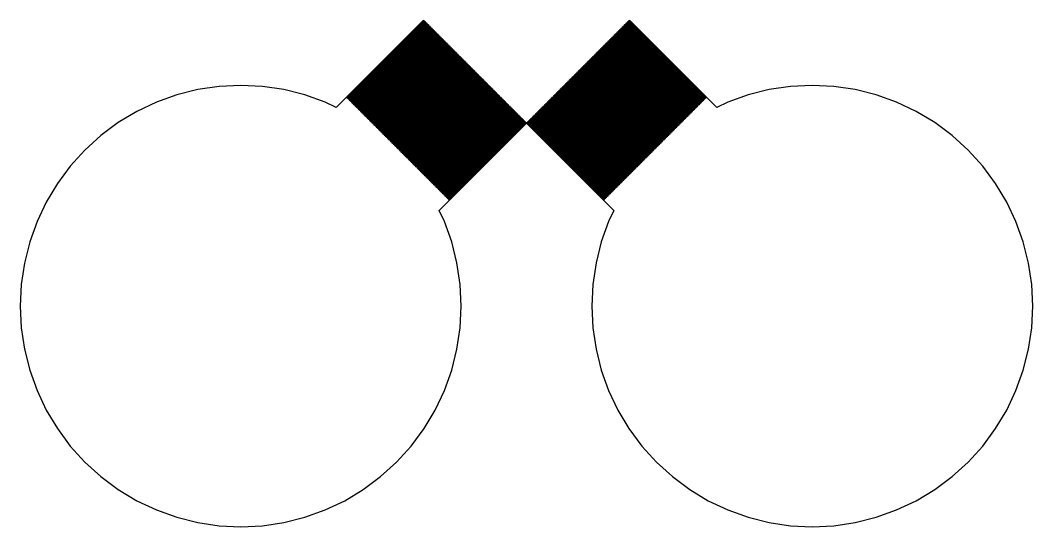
# Model space of a CAD drawing. Extents: x 1 to 107, y 1 to 71.
# Drawn here: x 1.03 to 16.97, y 37.03 to 45 of the extents above; entities that cross this region are included whole.
import ezdxf

# ---------------------------------------------------------------- set-up
doc = ezdxf.new("R2010")
doc.units = 0

msp = doc.modelspace()

# ---------------------------------------------------------------- linework, layer by layer
for p, q in [((7.38075, 45), (6.00635, 43.6256)), ((6.17371, 43.7788), (7.38782, 44.9929)), ((7.39488, 44.9859), (6.18077, 43.7717)), ((6.18785, 43.7647), (7.40196, 44.9788)), ((7.40903, 44.9717), (6.19492, 43.7576)), ((6.202, 43.7505), (7.41611, 44.9646)), ((7.42317, 44.9576), (6.20906, 43.7435)), ((6.21613, 43.7364), (7.43024, 44.9505)), ((7.43732, 44.9434), (6.22321, 43.7293)), ((6.23027, 43.7222), (7.44438, 44.9364)), ((7.38782, 44.9929), (7.39488, 44.9859)), ((7.40196, 44.9788), (7.40903, 44.9717)), ((7.41611, 44.9646), (7.42317, 44.9576)), ((7.43024, 44.9505), (7.43732, 44.9434)), ((7.44438, 44.9364), (7.45145, 44.9293)), ((10.5486, 44.9293), (10.5556, 44.9364)), ((10.5556, 44.9364), (11.7697, 43.7222)), ((10.5627, 44.9434), (10.5698, 44.9505)), ((11.7768, 43.7293), (10.5627, 44.9434)), ((10.5698, 44.9505), (11.7839, 43.7364)), ((10.5768, 44.9576), (10.5839, 44.9646)), ((11.7909, 43.7435), (10.5768, 44.9576)), ((10.5839, 44.9646), (11.798, 43.7505)), ((10.591, 44.9717), (10.598, 44.9788)), ((11.8051, 43.7576), (10.591, 44.9717)), ((10.598, 44.9788), (11.8121, 43.7647)), ((10.6051, 44.9859), (10.6122, 44.9929)), ((11.8192, 43.7717), (10.6051, 44.9859)), ((10.6122, 44.9929), (11.8263, 43.7788)), ((11.9937, 43.6256), (10.6192, 45)), ((7.45145, 44.9293), (6.23735, 43.7152)), ((6.24442, 43.7081), (7.45853, 44.9222)), ((7.46559, 44.9151), (6.2515, 43.701)), ((6.25856, 43.694), (7.47267, 44.9081)), ((7.47974, 44.901), (6.26564, 43.6869)), ((6.27271, 43.6798), (7.48682, 44.8939)), ((7.49388, 44.8869), (6.27979, 43.6727)), ((6.28685, 43.6657), (7.50096, 44.8798)), ((7.50803, 44.8727), (6.29391, 43.6586)), ((6.30099, 43.6515), (7.51511, 44.8656)), ((7.52217, 44.8586), (6.30806, 43.6445)), ((6.31512, 43.6374), (7.52924, 44.8515)), ((7.53632, 44.8444), (6.3222, 43.6303)), ((6.32927, 43.6232), (7.54338, 44.8374)), ((7.55045, 44.8303), (6.33633, 43.6162)), ((6.34341, 43.6091), (7.55753, 44.8232)), ((7.56459, 44.8161), (6.35048, 43.602)), ((6.35754, 43.595), (7.57166, 44.8091)), ((7.57874, 44.802), (6.36462, 43.5879)), ((6.37169, 43.5808), (7.5858, 44.7949)), ((7.59288, 44.7879), (6.37877, 43.5737)), ((6.38583, 43.5667), (7.59995, 44.7808)), ((7.45853, 44.9222), (7.46559, 44.9151)), ((7.47267, 44.9081), (7.47974, 44.901)), ((7.48682, 44.8939), (7.49388, 44.8869)), ((7.50096, 44.8798), (7.50803, 44.8727)), ((7.51511, 44.8656), (7.52217, 44.8586)), ((7.52924, 44.8515), (7.53632, 44.8444)), ((7.54338, 44.8374), (7.55045, 44.8303)), ((7.55753, 44.8232), (7.56459, 44.8161)), ((7.57166, 44.8091), (7.57874, 44.802)), ((7.5858, 44.7949), (7.59288, 44.7879)), ((7.59995, 44.7808), (7.60701, 44.7737)), ((10.393, 44.7737), (10.4001, 44.7808)), ((10.4001, 44.7808), (11.6142, 43.5667)), ((10.4071, 44.7879), (10.4142, 44.7949)), ((11.6212, 43.5737), (10.4071, 44.7879)), ((10.4142, 44.7949), (11.6283, 43.5808)), ((10.4213, 44.802), (10.4283, 44.8091)), ((11.6354, 43.5879), (10.4213, 44.802)), ((10.4283, 44.8091), (11.6425, 43.595)), ((10.4354, 44.8161), (10.4425, 44.8232)), ((11.6495, 43.602), (10.4354, 44.8161)), ((10.4425, 44.8232), (11.6566, 43.6091)), ((10.4496, 44.8303), (10.4566, 44.8374)), ((11.6637, 43.6162), (10.4496, 44.8303)), ((10.4566, 44.8374), (11.6707, 43.6232)), ((10.4637, 44.8444), (10.4708, 44.8515)), ((11.6778, 43.6303), (10.4637, 44.8444)), ((10.4708, 44.8515), (11.6849, 43.6374)), ((10.4778, 44.8586), (10.4849, 44.8656)), ((11.6919, 43.6445), (10.4778, 44.8586)), ((10.4849, 44.8656), (11.699, 43.6515)), ((10.492, 44.8727), (10.499, 44.8798)), ((11.7061, 43.6586), (10.492, 44.8727)), ((10.499, 44.8798), (11.7132, 43.6657)), ((10.5061, 44.8869), (10.5132, 44.8939)), ((11.7202, 43.6727), (10.5061, 44.8869)), ((10.5132, 44.8939), (11.7273, 43.6798)), ((10.5203, 44.901), (10.5273, 44.9081)), ((11.7344, 43.6869), (10.5203, 44.901)), ((10.5273, 44.9081), (11.7414, 43.694)), ((10.5344, 44.9151), (10.5415, 44.9222)), ((11.7485, 43.701), (10.5344, 44.9151)), ((10.5415, 44.9222), (11.7556, 43.7081)), ((11.7626, 43.7152), (10.5486, 44.9293)), ((7.60701, 44.7737), (6.39291, 43.5596)), ((6.39998, 43.5525), (7.61409, 44.7666)), ((7.62115, 44.7596), (6.40706, 43.5455)), ((6.41412, 43.5384), (7.62823, 44.7525)), ((7.63531, 44.7454), (6.4212, 43.5313)), ((6.42827, 43.5243), (7.64238, 44.7384)), ((7.64944, 44.7313), (6.43533, 43.5172)), ((6.44241, 43.5101), (7.65652, 44.7242)), ((7.66359, 44.7171), (6.44948, 43.5031)), ((6.45656, 43.496), (7.67067, 44.7101)), ((7.67773, 44.703), (6.46362, 43.4889)), ((6.47069, 43.4818), (7.6848, 44.6959)), ((7.69188, 44.6889), (6.47777, 43.4747)), ((6.48483, 43.4677), (7.69894, 44.6818)), ((7.70601, 44.6747), (6.4919, 43.4606)), ((6.49898, 43.4535), (7.71309, 44.6676)), ((7.72015, 44.6606), (6.50604, 43.4465)), ((6.51311, 43.4394), (7.72722, 44.6535)), ((7.7343, 44.6464), (6.52019, 43.4323)), ((6.52725, 43.4253), (7.74136, 44.6394)), ((7.74844, 44.6323), (6.53433, 43.4182)), ((6.5414, 43.4111), (7.75551, 44.6252)), ((7.76259, 44.6182), (6.54848, 43.4041)), ((7.61409, 44.7666), (7.62115, 44.7596)), ((7.62823, 44.7525), (7.63531, 44.7454)), ((7.64238, 44.7384), (7.64944, 44.7313)), ((7.65652, 44.7242), (7.66359, 44.7171)), ((7.67067, 44.7101), (7.67773, 44.703)), ((7.6848, 44.6959), (7.69188, 44.6889)), ((7.69894, 44.6818), (7.70601, 44.6747)), ((7.71309, 44.6676), (7.72015, 44.6606)), ((7.72722, 44.6535), (7.7343, 44.6464)), ((7.74136, 44.6394), (7.74844, 44.6323)), ((7.75551, 44.6252), (7.76259, 44.6182)), ((10.2374, 44.6182), (10.2445, 44.6252)), ((11.4515, 43.4041), (10.2374, 44.6182)), ((10.2445, 44.6252), (11.4586, 43.4111)), ((10.2516, 44.6323), (10.2586, 44.6394)), ((11.4657, 43.4182), (10.2516, 44.6323)), ((10.2586, 44.6394), (11.4727, 43.4253)), ((10.2657, 44.6464), (10.2728, 44.6535)), ((11.4798, 43.4323), (10.2657, 44.6464)), ((10.2728, 44.6535), (11.4869, 43.4394)), ((10.2798, 44.6606), (10.2869, 44.6676)), ((11.494, 43.4465), (10.2798, 44.6606)), ((10.2869, 44.6676), (11.501, 43.4535)), ((10.294, 44.6747), (10.3011, 44.6818)), ((11.5081, 43.4606), (10.294, 44.6747)), ((10.3011, 44.6818), (11.5152, 43.4677)), ((10.3081, 44.6889), (10.3152, 44.6959)), ((11.5222, 43.4747), (10.3081, 44.6889)), ((10.3152, 44.6959), (11.5293, 43.4818)), ((10.3223, 44.703), (10.3293, 44.7101)), ((11.5364, 43.4889), (10.3223, 44.703)), ((10.3293, 44.7101), (11.5434, 43.496)), ((10.3364, 44.7171), (10.3435, 44.7242)), ((11.5505, 43.5031), (10.3364, 44.7171)), ((10.3435, 44.7242), (11.5576, 43.5101)), ((10.3506, 44.7313), (10.3576, 44.7384)), ((11.5647, 43.5172), (10.3506, 44.7313)), ((10.3576, 44.7384), (11.5717, 43.5243)), ((10.3647, 44.7454), (10.3718, 44.7525)), ((11.5788, 43.5313), (10.3647, 44.7454)), ((10.3718, 44.7525), (11.5859, 43.5384)), ((10.3788, 44.7596), (10.3859, 44.7666)), ((11.5929, 43.5455), (10.3788, 44.7596)), ((10.3859, 44.7666), (11.6, 43.5525)), ((11.6071, 43.5596), (10.393, 44.7737)), ((6.55556, 43.397), (7.76965, 44.6111)), ((7.77673, 44.604), (6.56262, 43.3899)), ((6.56969, 43.3828), (7.7838, 44.597)), ((7.79088, 44.5899), (6.57677, 43.3758)), ((6.58383, 43.3687), (7.79794, 44.5828)), ((7.80501, 44.5757), (6.5909, 43.3616)), ((6.59798, 43.3546), (7.81209, 44.5686)), ((7.81915, 44.5616), (6.60504, 43.3475)), ((6.61211, 43.3404), (7.82622, 44.5545)), ((7.8333, 44.5474), (6.61919, 43.3333)), ((6.62625, 43.3263), (7.84036, 44.5404)), ((7.84744, 44.5333), (6.63333, 43.3192)), ((6.6404, 43.3121), (7.85451, 44.5262)), ((7.86157, 44.5192), (6.64746, 43.3051)), ((6.65454, 43.298), (7.86865, 44.5121)), ((7.87572, 44.505), (6.66161, 43.2909)), ((6.66869, 43.2838), (7.88278, 44.498)), ((7.88986, 44.4909), (6.67575, 43.2768)), ((6.68283, 43.2697), (7.89693, 44.4838)), ((7.90401, 44.4767), (6.6899, 43.2626)), ((6.69698, 43.2556), (7.91107, 44.4697)), ((7.91815, 44.4626), (6.70404, 43.2485)), ((7.76965, 44.6111), (7.77673, 44.604)), ((7.7838, 44.597), (7.79088, 44.5899)), ((7.79794, 44.5828), (7.80501, 44.5757)), ((7.81209, 44.5686), (7.81915, 44.5616)), ((7.82622, 44.5545), (7.8333, 44.5474)), ((7.84036, 44.5404), (7.84744, 44.5333)), ((7.85451, 44.5262), (7.86157, 44.5192)), ((7.86865, 44.5121), (7.87572, 44.505)), ((7.88278, 44.498), (7.88986, 44.4909)), ((7.89693, 44.4838), (7.90401, 44.4767)), ((7.91107, 44.4697), (7.91815, 44.4626)), ((10.0818, 44.4626), (10.0889, 44.4697)), ((11.296, 43.2485), (10.0818, 44.4626)), ((10.0889, 44.4697), (11.303, 43.2556)), ((10.096, 44.4767), (10.1031, 44.4838)), ((11.3101, 43.2626), (10.096, 44.4767)), ((10.1031, 44.4838), (11.3172, 43.2697)), ((10.1101, 44.4909), (10.1172, 44.498)), ((11.3242, 43.2768), (10.1101, 44.4909)), ((10.1172, 44.498), (11.3313, 43.2838)), ((10.1243, 44.505), (10.1313, 44.5121)), ((11.3384, 43.2909), (10.1243, 44.505)), ((10.1313, 44.5121), (11.3455, 43.298)), ((10.1384, 44.5192), (10.1455, 44.5262)), ((11.3525, 43.3051), (10.1384, 44.5192)), ((10.1455, 44.5262), (11.3596, 43.3121)), ((10.1526, 44.5333), (10.1596, 44.5404)), ((11.3667, 43.3192), (10.1526, 44.5333)), ((10.1596, 44.5404), (11.3737, 43.3263)), ((10.1667, 44.5474), (10.1738, 44.5545)), ((11.3808, 43.3333), (10.1667, 44.5474)), ((10.1738, 44.5545), (11.3879, 43.3404)), ((10.1808, 44.5616), (10.1879, 44.5686)), ((11.395, 43.3475), (10.1808, 44.5616)), ((10.1879, 44.5686), (11.402, 43.3546)), ((10.195, 44.5757), (10.2021, 44.5828)), ((11.4091, 43.3616), (10.195, 44.5757)), ((10.2021, 44.5828), (11.4162, 43.3687)), ((10.2091, 44.5899), (10.2162, 44.597)), ((11.4232, 43.3758), (10.2091, 44.5899)), ((10.2162, 44.597), (11.4303, 43.3828)), ((10.2233, 44.604), (10.2303, 44.6111)), ((11.4374, 43.3899), (10.2233, 44.604)), ((10.2303, 44.6111), (11.4444, 43.397)), ((6.71111, 43.2414), (7.92522, 44.4555)), ((7.9323, 44.4485), (6.71819, 43.2343)), ((6.72525, 43.2273), (7.93936, 44.4414)), ((7.94644, 44.4343), (6.73233, 43.2202)), ((6.7394, 43.2131), (7.95351, 44.4272)), ((7.96057, 44.4202), (6.74646, 43.2061)), ((6.75354, 43.199), (7.96765, 44.4131)), ((7.97472, 44.406), (6.7606, 43.1919)), ((6.76767, 43.1848), (7.98178, 44.399)), ((7.98886, 44.3919), (6.77475, 43.1778)), ((6.78181, 43.1707), (7.99593, 44.3848)), ((8.00299, 44.3777), (6.78888, 43.1636)), ((6.79596, 43.1566), (8.01007, 44.3707)), ((8.01714, 44.3636), (6.80302, 43.1495)), ((6.8101, 43.1424), (8.02422, 44.3565)), ((8.03128, 44.3495), (6.81717, 43.1353)), ((6.82425, 43.1283), (8.03835, 44.3424)), ((8.04543, 44.3353), (6.83131, 43.1212)), ((6.83839, 43.1141), (8.05251, 44.3282)), ((8.05957, 44.3212), (6.84546, 43.1071)), ((6.85254, 43.1), (8.06665, 44.3141)), ((8.07372, 44.307), (6.8596, 43.0929)), ((6.86667, 43.0859), (8.08078, 44.3)), ((7.92522, 44.4555), (7.9323, 44.4485)), ((7.93936, 44.4414), (7.94644, 44.4343)), ((7.95351, 44.4272), (7.96057, 44.4202)), ((7.96765, 44.4131), (7.97472, 44.406)), ((7.98178, 44.399), (7.98886, 44.3919)), ((7.99593, 44.3848), (8.00299, 44.3777)), ((8.01007, 44.3707), (8.01714, 44.3636)), ((8.02422, 44.3565), (8.03128, 44.3495)), ((8.03835, 44.3424), (8.04543, 44.3353)), ((8.05251, 44.3282), (8.05957, 44.3212)), ((8.06665, 44.3141), (8.07372, 44.307)), ((8.08078, 44.3), (8.08786, 44.2929)), ((9.91214, 44.2929), (9.91922, 44.3)), ((9.91922, 44.3), (11.1333, 43.0859)), ((9.92628, 44.307), (9.93335, 44.3141)), ((11.1404, 43.0929), (9.92628, 44.307)), ((9.93335, 44.3141), (11.1475, 43.1)), ((9.94043, 44.3212), (9.94749, 44.3282)), ((11.1545, 43.1071), (9.94043, 44.3212)), ((9.94749, 44.3282), (11.1616, 43.1141)), ((9.95457, 44.3353), (9.96165, 44.3424)), ((11.1687, 43.1212), (9.95457, 44.3353)), ((9.96165, 44.3424), (11.1758, 43.1283)), ((9.96872, 44.3495), (9.97578, 44.3565)), ((11.1828, 43.1353), (9.96872, 44.3495)), ((9.97578, 44.3565), (11.1899, 43.1424)), ((9.98286, 44.3636), (9.98993, 44.3707)), ((11.197, 43.1495), (9.98286, 44.3636)), ((9.98993, 44.3707), (11.204, 43.1566)), ((9.99701, 44.3777), (10.0041, 44.3848)), ((11.2111, 43.1636), (9.99701, 44.3777)), ((10.0041, 44.3848), (11.2182, 43.1707)), ((10.0111, 44.3919), (10.0182, 44.399)), ((11.2253, 43.1778), (10.0111, 44.3919)), ((10.0182, 44.399), (11.2323, 43.1848)), ((10.0253, 44.406), (10.0323, 44.4131)), ((11.2394, 43.1919), (10.0253, 44.406)), ((10.0323, 44.4131), (11.2465, 43.199)), ((10.0394, 44.4202), (10.0465, 44.4272)), ((11.2535, 43.2061), (10.0394, 44.4202)), ((10.0465, 44.4272), (11.2606, 43.2131)), ((10.0536, 44.4343), (10.0606, 44.4414)), ((11.2677, 43.2202), (10.0536, 44.4343)), ((10.0606, 44.4414), (11.2747, 43.2273)), ((10.0677, 44.4485), (10.0748, 44.4555)), ((11.2818, 43.2343), (10.0677, 44.4485)), ((10.0748, 44.4555), (11.2889, 43.2414)), ((8.08786, 44.2929), (6.87375, 43.0788)), ((6.88081, 43.0717), (8.09492, 44.2858)), ((8.10199, 44.2787), (6.88788, 43.0646)), ((6.89496, 43.0576), (8.10907, 44.2717)), ((8.11613, 44.2646), (6.90202, 43.0505)), ((6.9091, 43.0434), (8.12321, 44.2575)), ((8.13028, 44.2505), (6.91617, 43.0363)), ((6.92323, 43.0293), (8.13734, 44.2434)), ((8.14442, 44.2363), (6.93031, 43.0222)), ((6.93738, 43.0151), (8.15149, 44.2292)), ((8.15855, 44.2222), (6.94444, 43.0081)), ((6.95152, 43.001), (8.16563, 44.2151)), ((8.1727, 44.208), (6.95859, 42.9939)), ((6.96567, 42.9869), (8.17978, 44.201)), ((8.18684, 44.1939), (6.97273, 42.9798)), ((6.9798, 42.9727), (8.19391, 44.1868)), ((8.20099, 44.1798), (6.98688, 42.9657)), ((6.99394, 42.9586), (8.20805, 44.1727)), ((8.21512, 44.1656), (7.00101, 42.9515)), ((7.00809, 42.9444), (8.2222, 44.1585)), ((8.22926, 44.1515), (7.01515, 42.9374)), ((7.02222, 42.9303), (8.23633, 44.1444)), ((8.09492, 44.2858), (8.10199, 44.2787)), ((8.10907, 44.2717), (8.11613, 44.2646)), ((8.12321, 44.2575), (8.13028, 44.2505)), ((8.13734, 44.2434), (8.14442, 44.2363)), ((8.15149, 44.2292), (8.15855, 44.2222)), ((8.16563, 44.2151), (8.1727, 44.208)), ((8.17978, 44.201), (8.18684, 44.1939)), ((8.19391, 44.1868), (8.20099, 44.1798)), ((8.20805, 44.1727), (8.21512, 44.1656)), ((8.2222, 44.1585), (8.22926, 44.1515)), ((8.23633, 44.1444), (8.24341, 44.1373)), ((9.75659, 44.1373), (9.76367, 44.1444)), ((9.76367, 44.1444), (10.9778, 42.9303)), ((9.77074, 44.1515), (9.7778, 44.1585)), ((10.9848, 42.9374), (9.77074, 44.1515)), ((9.7778, 44.1585), (10.9919, 42.9444)), ((9.78488, 44.1656), (9.79195, 44.1727)), ((10.999, 42.9515), (9.78488, 44.1656)), ((9.79195, 44.1727), (11.0061, 42.9586)), ((9.79901, 44.1798), (9.80609, 44.1868)), ((11.0131, 42.9657), (9.79901, 44.1798)), ((9.80609, 44.1868), (11.0202, 42.9727)), ((9.81316, 44.1939), (9.82022, 44.201)), ((11.0273, 42.9798), (9.81316, 44.1939)), ((9.82022, 44.201), (11.0343, 42.9869)), ((9.8273, 44.208), (9.83437, 44.2151)), ((11.0414, 42.9939), (9.8273, 44.208)), ((9.83437, 44.2151), (11.0485, 43.001)), ((9.84145, 44.2222), (9.84851, 44.2292)), ((11.0556, 43.0081), (9.84145, 44.2222)), ((9.84851, 44.2292), (11.0626, 43.0151)), ((9.85558, 44.2363), (9.86266, 44.2434)), ((11.0697, 43.0222), (9.85558, 44.2363)), ((9.86266, 44.2434), (11.0768, 43.0293)), ((9.86972, 44.2505), (9.87679, 44.2575)), ((11.0838, 43.0363), (9.86972, 44.2505)), ((9.87679, 44.2575), (11.0909, 43.0434)), ((9.88387, 44.2646), (9.89093, 44.2717)), ((11.098, 43.0505), (9.88387, 44.2646)), ((9.89093, 44.2717), (11.105, 43.0576)), ((9.89801, 44.2787), (9.90508, 44.2858)), ((11.1121, 43.0646), (9.89801, 44.2787)), ((9.90508, 44.2858), (11.1192, 43.0717)), ((11.1263, 43.0788), (9.91214, 44.2929)), ((8.24341, 44.1373), (7.0293, 42.9232)), ((7.03636, 42.9162), (8.25047, 44.1303)), ((8.25754, 44.1232), (7.04343, 42.9091)), ((7.05051, 42.902), (8.26462, 44.1161)), ((8.27168, 44.1091), (7.05757, 42.8949)), ((7.06465, 42.8879), (8.27876, 44.102)), ((8.28583, 44.0949), (7.07172, 42.8808)), ((7.0788, 42.8737), (8.29291, 44.0878)), ((8.29997, 44.0808), (7.08588, 42.8667)), ((7.09294, 42.8596), (8.30705, 44.0737)), ((8.31412, 44.0666), (7.10001, 42.8525)), ((7.10709, 42.8454), (8.3212, 44.0596)), ((8.32826, 44.0525), (7.11415, 42.8384)), ((7.12122, 42.8313), (8.33533, 44.0454)), ((8.34241, 44.0383), (7.1283, 42.8242)), ((7.13536, 42.8172), (8.34947, 44.0313)), ((8.35654, 44.0242), (7.14243, 42.8101)), ((7.14951, 42.803), (8.36362, 44.0171)), ((8.37068, 44.0101), (7.15657, 42.7959)), ((7.16365, 42.7889), (8.37776, 44.003)), ((8.38483, 43.9959), (7.17072, 42.7818)), ((7.17778, 42.7747), (8.39189, 43.9888)), ((8.39897, 43.9818), (7.18486, 42.7677)), ((8.25047, 44.1303), (8.25754, 44.1232)), ((8.26462, 44.1161), (8.27168, 44.1091)), ((8.27876, 44.102), (8.28583, 44.0949)), ((8.29291, 44.0878), (8.29997, 44.0808)), ((8.30705, 44.0737), (8.31412, 44.0666)), ((8.3212, 44.0596), (8.32826, 44.0525)), ((8.33533, 44.0454), (8.34241, 44.0383)), ((8.34947, 44.0313), (8.35654, 44.0242)), ((8.36362, 44.0171), (8.37068, 44.0101)), ((8.37776, 44.003), (8.38483, 43.9959)), ((8.39189, 43.9888), (8.39897, 43.9818)), ((9.60103, 43.9818), (9.60811, 43.9888)), ((10.8151, 42.7677), (9.60103, 43.9818)), ((9.60811, 43.9888), (10.8222, 42.7747)), ((9.61517, 43.9959), (9.62224, 44.003)), ((10.8293, 42.7818), (9.61517, 43.9959)), ((9.62224, 44.003), (10.8363, 42.7889)), ((9.62932, 44.0101), (9.63638, 44.0171)), ((10.8434, 42.7959), (9.62932, 44.0101)), ((9.63638, 44.0171), (10.8505, 42.803)), ((9.64346, 44.0242), (9.65053, 44.0313)), ((10.8576, 42.8101), (9.64346, 44.0242)), ((9.65053, 44.0313), (10.8646, 42.8172)), ((9.65759, 44.0383), (9.66467, 44.0454)), ((10.8717, 42.8242), (9.65759, 44.0383)), ((9.66467, 44.0454), (10.8788, 42.8313)), ((9.67174, 44.0525), (9.6788, 44.0596)), ((10.8858, 42.8384), (9.67174, 44.0525)), ((9.6788, 44.0596), (10.8929, 42.8454)), ((9.68588, 44.0666), (9.69295, 44.0737)), ((10.9, 42.8525), (9.68588, 44.0666)), ((9.69295, 44.0737), (10.9071, 42.8596)), ((9.70003, 44.0808), (9.70709, 44.0878)), ((10.9141, 42.8667), (9.70003, 44.0808)), ((9.70709, 44.0878), (10.9212, 42.8737)), ((9.71417, 44.0949), (9.72124, 44.102)), ((10.9283, 42.8808), (9.71417, 44.0949)), ((9.72124, 44.102), (10.9353, 42.8879)), ((9.72832, 44.1091), (9.73538, 44.1161)), ((10.9424, 42.8949), (9.72832, 44.1091)), ((9.73538, 44.1161), (10.9495, 42.902)), ((9.74246, 44.1232), (9.74953, 44.1303)), ((10.9566, 42.9091), (9.74246, 44.1232)), ((9.74953, 44.1303), (10.9636, 42.9162)), ((10.9707, 42.9232), (9.75659, 44.1373)), ((3.49553, 43.8234), (3.17491, 43.7087)), ((3.82585, 43.9061), (3.49553, 43.8234)), ((4.1627, 43.9561), (3.82585, 43.9061)), ((4.50282, 43.9728), (4.1627, 43.9561)), ((4.84294, 43.9561), (4.50282, 43.9728)), ((5.17978, 43.9061), (4.84294, 43.9561)), ((5.5101, 43.8234), (5.17978, 43.9061)), ((5.83072, 43.7087), (5.5101, 43.8234)), ((7.19193, 42.7606), (8.40604, 43.9747)), ((8.4131, 43.9676), (7.19901, 42.7535)), ((7.20607, 42.7464), (8.42018, 43.9606)), ((8.42725, 43.9535), (7.21315, 42.7394)), ((7.22021, 42.7323), (8.43433, 43.9464)), ((8.44139, 43.9393), (7.22729, 42.7252)), ((7.23436, 42.7182), (8.44847, 43.9323)), ((8.45554, 43.9252), (7.24144, 42.7111)), ((7.2485, 42.704), (8.46262, 43.9181)), ((8.46968, 43.9111), (7.25557, 42.697)), ((7.26265, 42.6899), (8.47676, 43.904)), ((8.48383, 43.8969), (7.26971, 42.6828)), ((7.27678, 42.6757), (8.49089, 43.8898)), ((8.49797, 43.8828), (7.28386, 42.6687)), ((7.29092, 42.6616), (8.50504, 43.8757)), ((8.5121, 43.8686), (7.29799, 42.6545)), ((7.30507, 42.6474), (8.51918, 43.8616)), ((8.52625, 43.8545), (7.31213, 42.6404)), ((7.3192, 42.6333), (8.53331, 43.8474)), ((8.54039, 43.8403), (7.32628, 42.6262)), ((7.33334, 42.6192), (8.54745, 43.8333)), ((8.55453, 43.8262), (7.34042, 42.6121)), ((8.40604, 43.9747), (8.4131, 43.9676)), ((8.42018, 43.9606), (8.42725, 43.9535)), ((8.43433, 43.9464), (8.44139, 43.9393)), ((8.44847, 43.9323), (8.45554, 43.9252)), ((8.46262, 43.9181), (8.46968, 43.9111)), ((8.47676, 43.904), (8.48383, 43.8969)), ((8.49089, 43.8898), (8.49797, 43.8828)), ((8.50504, 43.8757), (8.5121, 43.8686)), ((8.51918, 43.8616), (8.52625, 43.8545)), ((8.53331, 43.8474), (8.54039, 43.8403)), ((8.54745, 43.8333), (8.55453, 43.8262)), ((9.44547, 43.8262), (9.45255, 43.8333)), ((10.6596, 42.6121), (9.44547, 43.8262)), ((9.45255, 43.8333), (10.6667, 42.6192)), ((9.45961, 43.8403), (9.46669, 43.8474)), ((10.6737, 42.6262), (9.45961, 43.8403)), ((9.46669, 43.8474), (10.6808, 42.6333)), ((9.47375, 43.8545), (9.48082, 43.8616)), ((10.6879, 42.6404), (9.47375, 43.8545)), ((9.48082, 43.8616), (10.6949, 42.6474)), ((9.4879, 43.8686), (9.49496, 43.8757)), ((10.702, 42.6545), (9.4879, 43.8686)), ((9.49496, 43.8757), (10.7091, 42.6616)), ((9.50203, 43.8828), (9.50911, 43.8898)), ((10.7161, 42.6687), (9.50203, 43.8828)), ((9.50911, 43.8898), (10.7232, 42.6757)), ((9.51617, 43.8969), (9.52324, 43.904)), ((10.7303, 42.6828), (9.51617, 43.8969)), ((9.52324, 43.904), (10.7374, 42.6899)), ((9.53032, 43.9111), (9.53738, 43.9181)), ((10.7444, 42.697), (9.53032, 43.9111)), ((9.53738, 43.9181), (10.7515, 42.704)), ((9.54446, 43.9252), (9.55153, 43.9323)), ((10.7586, 42.7111), (9.54446, 43.9252)), ((9.55153, 43.9323), (10.7656, 42.7182)), ((9.55861, 43.9393), (9.56567, 43.9464)), ((10.7727, 42.7252), (9.55861, 43.9393)), ((9.56567, 43.9464), (10.7798, 42.7323)), ((9.57275, 43.9535), (9.57982, 43.9606)), ((10.7868, 42.7394), (9.57275, 43.9535)), ((9.57982, 43.9606), (10.7939, 42.7464)), ((9.5869, 43.9676), (9.59396, 43.9747)), ((10.801, 42.7535), (9.5869, 43.9676)), ((9.59396, 43.9747), (10.8081, 42.7606)), ((12.4899, 43.8234), (12.1693, 43.7087)), ((12.8202, 43.9061), (12.4899, 43.8234)), ((13.1571, 43.9561), (12.8202, 43.9061)), ((13.4972, 43.9728), (13.1571, 43.9561)), ((13.8373, 43.9561), (13.4972, 43.9728)), ((14.1741, 43.9061), (13.8373, 43.9561)), ((14.5045, 43.8234), (14.1741, 43.9061)), ((14.8251, 43.7087), (14.5045, 43.8234)), ((3.17491, 43.7087), (2.86708, 43.563)), ((6.00635, 43.6256), (5.83072, 43.7087)), ((6.18077, 43.7717), (6.17371, 43.7788)), ((6.19492, 43.7576), (6.18785, 43.7647)), ((6.20906, 43.7435), (6.202, 43.7505)), ((6.22321, 43.7293), (6.21613, 43.7364)), ((6.23735, 43.7152), (6.23027, 43.7222)), ((6.2515, 43.701), (6.24442, 43.7081)), ((6.26564, 43.6869), (6.25856, 43.694)), ((6.27979, 43.6727), (6.27271, 43.6798)), ((6.29391, 43.6586), (6.28685, 43.6657)), ((7.34749, 42.605), (8.5616, 43.8191)), ((8.56866, 43.8121), (7.35457, 42.598)), ((7.36163, 42.5909), (8.57574, 43.805)), ((8.58282, 43.7979), (7.36871, 42.5838)), ((7.37578, 42.5768), (8.58989, 43.7909)), ((8.59697, 43.7838), (7.38286, 42.5697)), ((7.38992, 42.5626), (8.60403, 43.7767)), ((8.6111, 43.7696), (7.39699, 42.5555)), ((7.40407, 42.5485), (8.61818, 43.7626)), ((8.62524, 43.7555), (7.41113, 42.5414)), ((7.41821, 42.5343), (8.63232, 43.7484)), ((8.63939, 43.7413), (7.42528, 42.5272)), ((7.43234, 42.5202), (8.64645, 43.7343)), ((8.65353, 43.7272), (7.43942, 42.5131)), ((7.44649, 42.506), (8.6606, 43.7201)), ((8.66766, 43.7131), (7.45355, 42.499)), ((7.46063, 42.4919), (8.67474, 43.706)), ((8.68181, 43.6989), (7.4677, 42.4848)), ((7.47476, 42.4778), (8.68887, 43.6919)), ((8.69595, 43.6848), (7.48184, 42.4707)), ((7.48891, 42.4636), (8.70302, 43.6777)), ((8.7101, 43.6707), (7.49599, 42.4565)), ((7.50307, 42.4495), (8.71716, 43.6636)), ((8.5616, 43.8191), (8.56866, 43.8121)), ((8.57574, 43.805), (8.58282, 43.7979)), ((8.58989, 43.7909), (8.59697, 43.7838)), ((8.60403, 43.7767), (8.6111, 43.7696)), ((8.61818, 43.7626), (8.62524, 43.7555)), ((8.63232, 43.7484), (8.63939, 43.7413)), ((8.64645, 43.7343), (8.65353, 43.7272)), ((8.6606, 43.7201), (8.66766, 43.7131)), ((8.67474, 43.706), (8.68181, 43.6989)), ((8.68887, 43.6919), (8.69595, 43.6848)), ((8.70302, 43.6777), (8.7101, 43.6707)), ((8.71716, 43.6636), (8.72424, 43.6565)), ((9.27576, 43.6565), (9.28284, 43.6636)), ((9.28284, 43.6636), (10.4969, 42.4495)), ((9.2899, 43.6707), (9.29698, 43.6777)), ((10.504, 42.4565), (9.2899, 43.6707)), ((9.29698, 43.6777), (10.5111, 42.4636)), ((9.30405, 43.6848), (9.31113, 43.6919)), ((10.5182, 42.4707), (9.30405, 43.6848)), ((9.31113, 43.6919), (10.5252, 42.4778)), ((9.31819, 43.6989), (9.32526, 43.706)), ((10.5323, 42.4848), (9.31819, 43.6989)), ((9.32526, 43.706), (10.5394, 42.4919)), ((9.33234, 43.7131), (9.3394, 43.7201)), ((10.5464, 42.499), (9.33234, 43.7131)), ((9.3394, 43.7201), (10.5535, 42.506)), ((9.34647, 43.7272), (9.35355, 43.7343)), ((10.5606, 42.5131), (9.34647, 43.7272)), ((9.35355, 43.7343), (10.5677, 42.5202)), ((9.36061, 43.7413), (9.36768, 43.7484)), ((10.5747, 42.5272), (9.36061, 43.7413)), ((9.36768, 43.7484), (10.5818, 42.5343)), ((9.37476, 43.7555), (9.38182, 43.7626)), ((10.5889, 42.5414), (9.37476, 43.7555)), ((9.38182, 43.7626), (10.5959, 42.5485)), ((9.3889, 43.7696), (9.39597, 43.7767)), ((10.603, 42.5555), (9.3889, 43.7696)), ((9.39597, 43.7767), (10.6101, 42.5626)), ((9.40303, 43.7838), (9.41011, 43.7909)), ((10.6171, 42.5697), (9.40303, 43.7838)), ((9.41011, 43.7909), (10.6242, 42.5768)), ((9.41718, 43.7979), (9.42426, 43.805)), ((10.6313, 42.5838), (9.41718, 43.7979)), ((9.42426, 43.805), (10.6384, 42.5909)), ((9.43134, 43.8121), (9.4384, 43.8191)), ((10.6454, 42.598), (9.43134, 43.8121)), ((9.4384, 43.8191), (10.6525, 42.605)), ((11.7132, 43.6657), (11.7061, 43.6586)), ((11.7273, 43.6798), (11.7202, 43.6727)), ((11.7414, 43.694), (11.7344, 43.6869)), ((11.7556, 43.7081), (11.7485, 43.701)), ((11.7697, 43.7222), (11.7626, 43.7152)), ((11.7839, 43.7364), (11.7768, 43.7293)), ((11.798, 43.7505), (11.7909, 43.7435)), ((11.8121, 43.7647), (11.8051, 43.7576)), ((11.8263, 43.7788), (11.8192, 43.7717)), ((12.1693, 43.7087), (11.9937, 43.6256)), ((15.1329, 43.563), (14.8251, 43.7087)), ((2.86708, 43.563), (2.57498, 43.388)), ((6.30806, 43.6445), (6.30099, 43.6515)), ((6.3222, 43.6303), (6.31512, 43.6374)), ((6.33633, 43.6162), (6.32927, 43.6232)), ((6.35048, 43.602), (6.34341, 43.6091)), ((6.36462, 43.5879), (6.35754, 43.595)), ((6.37877, 43.5737), (6.37169, 43.5808)), ((6.39291, 43.5596), (6.38583, 43.5667)), ((6.40706, 43.5455), (6.39998, 43.5525)), ((6.4212, 43.5313), (6.41412, 43.5384)), ((6.43533, 43.5172), (6.42827, 43.5243)), ((6.44948, 43.5031), (6.44241, 43.5101)), ((8.72424, 43.6565), (7.51013, 42.4424)), ((7.51721, 42.4353), (8.73131, 43.6494)), ((8.73839, 43.6424), (7.52428, 42.4283)), ((7.53134, 42.4212), (8.74545, 43.6353)), ((8.75253, 43.6282), (7.53842, 42.4141)), ((7.54549, 42.407), (8.7596, 43.6211)), ((8.76666, 43.6141), (7.55255, 42.4)), ((7.55963, 42.3929), (8.77374, 43.607)), ((8.78081, 43.5999), (7.5667, 42.3858)), ((7.57376, 42.3788), (8.78787, 43.5929)), ((8.79495, 43.5858), (7.58084, 42.3717)), ((7.58791, 42.3646), (8.80202, 43.5787)), ((8.8091, 43.5716), (7.59499, 42.3575)), ((7.60205, 42.3505), (8.81616, 43.5646)), ((8.82323, 43.5575), (7.60912, 42.3434)), ((7.6162, 42.3363), (8.83031, 43.5504)), ((8.83737, 43.5434), (7.62326, 42.3293)), ((7.63034, 42.3222), (8.84444, 43.5363)), ((8.85152, 43.5292), (7.63741, 42.3151)), ((7.64449, 42.308), (8.85858, 43.5222)), ((8.86566, 43.5151), (7.65155, 42.301)), ((7.65863, 42.2939), (8.87273, 43.508)), ((8.87981, 43.5009), (7.6657, 42.2868)), ((8.73131, 43.6494), (8.73839, 43.6424)), ((8.74545, 43.6353), (8.75253, 43.6282)), ((8.7596, 43.6211), (8.76666, 43.6141)), ((8.77374, 43.607), (8.78081, 43.5999)), ((8.78787, 43.5929), (8.79495, 43.5858)), ((8.80202, 43.5787), (8.8091, 43.5716)), ((8.81616, 43.5646), (8.82323, 43.5575)), ((8.83031, 43.5504), (8.83737, 43.5434)), ((8.84444, 43.5363), (8.85152, 43.5292)), ((8.85858, 43.5222), (8.86566, 43.5151)), ((8.87273, 43.508), (8.87981, 43.5009)), ((9.12019, 43.5009), (9.12727, 43.508)), ((10.3343, 42.2868), (9.12019, 43.5009)), ((9.12727, 43.508), (10.3414, 42.2939)), ((9.13434, 43.5151), (9.14142, 43.5222)), ((10.3484, 42.301), (9.13434, 43.5151)), ((9.14142, 43.5222), (10.3555, 42.308)), ((9.14848, 43.5292), (9.15556, 43.5363)), ((10.3626, 42.3151), (9.14848, 43.5292)), ((9.15556, 43.5363), (10.3697, 42.3222)), ((9.16263, 43.5434), (9.16969, 43.5504)), ((10.3767, 42.3293), (9.16263, 43.5434)), ((9.16969, 43.5504), (10.3838, 42.3363)), ((9.17677, 43.5575), (9.18384, 43.5646)), ((10.3909, 42.3434), (9.17677, 43.5575)), ((9.18384, 43.5646), (10.3979, 42.3505)), ((9.1909, 43.5716), (9.19798, 43.5787)), ((10.405, 42.3575), (9.1909, 43.5716)), ((9.19798, 43.5787), (10.4121, 42.3646)), ((9.20505, 43.5858), (9.21213, 43.5929)), ((10.4192, 42.3717), (9.20505, 43.5858)), ((9.21213, 43.5929), (10.4262, 42.3788)), ((9.21919, 43.5999), (9.22626, 43.607)), ((10.4333, 42.3858), (9.21919, 43.5999)), ((9.22626, 43.607), (10.4404, 42.3929)), ((9.23334, 43.6141), (9.2404, 43.6211)), ((10.4474, 42.4), (9.23334, 43.6141)), ((9.2404, 43.6211), (10.4545, 42.407)), ((9.24747, 43.6282), (9.25455, 43.6353)), ((10.4616, 42.4141), (9.24747, 43.6282)), ((9.25455, 43.6353), (10.4687, 42.4212)), ((9.26161, 43.6424), (9.26869, 43.6494)), ((10.4757, 42.4283), (9.26161, 43.6424)), ((9.26869, 43.6494), (10.4828, 42.4353)), ((10.4899, 42.4424), (9.27576, 43.6565)), ((11.5576, 43.5101), (11.5505, 43.5031)), ((11.5717, 43.5243), (11.5647, 43.5172)), ((11.5859, 43.5384), (11.5788, 43.5313)), ((11.6, 43.5525), (11.5929, 43.5455)), ((11.6142, 43.5667), (11.6071, 43.5596)), ((11.6283, 43.5808), (11.6212, 43.5737)), ((11.6425, 43.595), (11.6354, 43.5879)), ((11.6566, 43.6091), (11.6495, 43.602)), ((11.6707, 43.6232), (11.6637, 43.6162)), ((11.6849, 43.6374), (11.6778, 43.6303)), ((11.699, 43.6515), (11.6919, 43.6445)), ((15.425, 43.388), (15.1329, 43.563)), ((2.57498, 43.388), (2.30148, 43.1851)), ((6.46362, 43.4889), (6.45656, 43.496)), ((6.47777, 43.4747), (6.47069, 43.4818)), ((6.4919, 43.4606), (6.48483, 43.4677)), ((6.50604, 43.4465), (6.49898, 43.4535)), ((6.52019, 43.4323), (6.51311, 43.4394)), ((6.53433, 43.4182), (6.52725, 43.4253)), ((6.54848, 43.4041), (6.5414, 43.4111)), ((6.56262, 43.3899), (6.55556, 43.397)), ((6.57677, 43.3758), (6.56969, 43.3828)), ((6.5909, 43.3616), (6.58383, 43.3687)), ((6.60504, 43.3475), (6.59798, 43.3546)), ((7.62561, 42.0063), (9, 43.3807)), ((7.67276, 42.2798), (8.88687, 43.4939)), ((8.89395, 43.4868), (7.67984, 42.2727)), ((7.6869, 42.2656), (8.90102, 43.4797)), ((8.9081, 43.4727), (7.69398, 42.2585)), ((7.70105, 42.2515), (8.91516, 43.4656)), ((8.92223, 43.4585), (7.70811, 42.2444)), ((7.71519, 42.2373), (8.92931, 43.4514)), ((8.93637, 43.4444), (7.72226, 42.2303)), ((7.72932, 42.2232), (8.94344, 43.4373)), ((8.95052, 43.4302), (7.7364, 42.2161)), ((7.74347, 42.209), (8.95758, 43.4232)), ((8.96465, 43.4161), (7.75053, 42.202)), ((7.75761, 42.1949), (8.97173, 43.409)), ((8.97879, 43.4019), (7.76468, 42.1878)), ((7.77176, 42.1808), (8.98587, 43.3949)), ((8.99294, 43.3878), (7.77882, 42.1737)), ((8.88687, 43.4939), (8.89395, 43.4868)), ((8.90102, 43.4797), (8.9081, 43.4727)), ((8.91516, 43.4656), (8.92223, 43.4585)), ((8.92931, 43.4514), (8.93637, 43.4444)), ((8.94344, 43.4373), (8.95052, 43.4302)), ((8.95758, 43.4232), (8.96465, 43.4161)), ((8.97173, 43.409), (8.97879, 43.4019)), ((8.98587, 43.3949), (8.99294, 43.3878)), ((9, 43.3807), (10.3744, 42.0063)), ((9.00706, 43.3878), (9.01413, 43.3949)), ((10.2212, 42.1737), (9.00706, 43.3878)), ((9.01413, 43.3949), (10.2282, 42.1808)), ((9.02121, 43.4019), (9.02827, 43.409)), ((10.2353, 42.1878), (9.02121, 43.4019)), ((9.02827, 43.409), (10.2424, 42.1949)), ((9.03535, 43.4161), (9.04242, 43.4232)), ((10.2495, 42.202), (9.03535, 43.4161)), ((9.04242, 43.4232), (10.2565, 42.209)), ((9.04948, 43.4302), (9.05656, 43.4373)), ((10.2636, 42.2161), (9.04948, 43.4302)), ((9.05656, 43.4373), (10.2707, 42.2232)), ((9.06363, 43.4444), (9.07069, 43.4514)), ((10.2777, 42.2303), (9.06363, 43.4444)), ((9.07069, 43.4514), (10.2848, 42.2373)), ((9.07777, 43.4585), (9.08484, 43.4656)), ((10.2919, 42.2444), (9.07777, 43.4585)), ((9.08484, 43.4656), (10.299, 42.2515)), ((9.0919, 43.4727), (9.09898, 43.4797)), ((10.306, 42.2585), (9.0919, 43.4727)), ((9.09898, 43.4797), (10.3131, 42.2656)), ((9.10605, 43.4868), (9.11313, 43.4939)), ((10.3202, 42.2727), (9.10605, 43.4868)), ((9.11313, 43.4939), (10.3272, 42.2798)), ((11.402, 43.3546), (11.395, 43.3475)), ((11.4162, 43.3687), (11.4091, 43.3616)), ((11.4303, 43.3828), (11.4232, 43.3758)), ((11.4444, 43.397), (11.4374, 43.3899)), ((11.4586, 43.4111), (11.4515, 43.4041)), ((11.4727, 43.4253), (11.4657, 43.4182)), ((11.4869, 43.4394), (11.4798, 43.4323)), ((11.501, 43.4535), (11.494, 43.4465)), ((11.5152, 43.4677), (11.5081, 43.4606)), ((11.5293, 43.4818), (11.5222, 43.4747)), ((11.5434, 43.496), (11.5364, 43.4889)), ((15.6985, 43.1851), (15.425, 43.388)), ((2.30148, 43.1851), (2.04916, 42.9565)), ((6.61919, 43.3333), (6.61211, 43.3404)), ((6.63333, 43.3192), (6.62625, 43.3263)), ((6.64746, 43.3051), (6.6404, 43.3121)), ((6.66161, 43.2909), (6.65454, 43.298)), ((6.67575, 43.2768), (6.66869, 43.2838)), ((6.6899, 43.2626), (6.68283, 43.2697)), ((6.70404, 43.2485), (6.69698, 43.2556)), ((6.71819, 43.2343), (6.71111, 43.2414)), ((6.73233, 43.2202), (6.72525, 43.2273)), ((6.74646, 43.2061), (6.7394, 43.2131)), ((6.7606, 43.1919), (6.75354, 43.199)), ((6.77475, 43.1778), (6.76767, 43.1848)), ((11.2323, 43.1848), (11.2253, 43.1778)), ((11.2465, 43.199), (11.2394, 43.1919)), ((11.2606, 43.2131), (11.2535, 43.2061)), ((11.2747, 43.2273), (11.2677, 43.2202)), ((11.2889, 43.2414), (11.2818, 43.2343)), ((11.303, 43.2556), (11.296, 43.2485)), ((11.3172, 43.2697), (11.3101, 43.2626)), ((11.3313, 43.2838), (11.3242, 43.2768)), ((11.3455, 43.298), (11.3384, 43.2909)), ((11.3596, 43.3121), (11.3525, 43.3051)), ((11.3737, 43.3263), (11.3667, 43.3192)), ((11.3879, 43.3404), (11.3808, 43.3333)), ((15.9508, 42.9565), (15.6985, 43.1851)), ((6.78888, 43.1636), (6.78181, 43.1707)), ((6.80302, 43.1495), (6.79596, 43.1566)), ((6.81717, 43.1353), (6.8101, 43.1424)), ((6.83131, 43.1212), (6.82425, 43.1283)), ((6.84546, 43.1071), (6.83839, 43.1141)), ((6.8596, 43.0929), (6.85254, 43.1)), ((6.87375, 43.0788), (6.86667, 43.0859)), ((6.88788, 43.0646), (6.88081, 43.0717)), ((6.90202, 43.0505), (6.89496, 43.0576)), ((6.91617, 43.0363), (6.9091, 43.0434)), ((6.93031, 43.0222), (6.92323, 43.0293)), ((11.0768, 43.0293), (11.0697, 43.0222)), ((11.0909, 43.0434), (11.0838, 43.0363)), ((11.105, 43.0576), (11.098, 43.0505)), ((11.1192, 43.0717), (11.1121, 43.0646)), ((11.1333, 43.0859), (11.1263, 43.0788)), ((11.1475, 43.1), (11.1404, 43.0929)), ((11.1616, 43.1141), (11.1545, 43.1071)), ((11.1758, 43.1283), (11.1687, 43.1212)), ((11.1899, 43.1424), (11.1828, 43.1353)), ((11.204, 43.1566), (11.197, 43.1495)), ((11.2182, 43.1707), (11.2111, 43.1636)), ((2.04916, 42.9565), (1.82047, 42.7041)), ((6.94444, 43.0081), (6.93738, 43.0151)), ((6.95859, 42.9939), (6.95152, 43.001)), ((6.97273, 42.9798), (6.96567, 42.9869)), ((6.98688, 42.9657), (6.9798, 42.9727)), ((7.00101, 42.9515), (6.99394, 42.9586)), ((7.01515, 42.9374), (7.00809, 42.9444)), ((7.0293, 42.9232), (7.02222, 42.9303)), ((7.04343, 42.9091), (7.03636, 42.9162)), ((7.05757, 42.8949), (7.05051, 42.902)), ((7.07172, 42.8808), (7.06465, 42.8879)), ((7.08588, 42.8667), (7.0788, 42.8737)), ((10.9212, 42.8737), (10.9141, 42.8667)), ((10.9353, 42.8879), (10.9283, 42.8808)), ((10.9495, 42.902), (10.9424, 42.8949)), ((10.9636, 42.9162), (10.9566, 42.9091)), ((10.9778, 42.9303), (10.9707, 42.9232)), ((10.9919, 42.9444), (10.9848, 42.9374)), ((11.0061, 42.9586), (10.999, 42.9515)), ((11.0202, 42.9727), (11.0131, 42.9657)), ((11.0343, 42.9869), (11.0273, 42.9798)), ((11.0485, 43.001), (11.0414, 42.9939)), ((11.0626, 43.0151), (11.0556, 43.0081)), ((16.1795, 42.7041), (15.9508, 42.9565)), ((7.10001, 42.8525), (7.09294, 42.8596)), ((7.11415, 42.8384), (7.10709, 42.8454)), ((7.1283, 42.8242), (7.12122, 42.8313)), ((7.14243, 42.8101), (7.13536, 42.8172)), ((7.15657, 42.7959), (7.14951, 42.803)), ((7.17072, 42.7818), (7.16365, 42.7889)), ((7.18486, 42.7677), (7.17778, 42.7747)), ((7.19901, 42.7535), (7.19193, 42.7606)), ((7.21315, 42.7394), (7.20607, 42.7464)), ((7.22729, 42.7252), (7.22021, 42.7323)), ((7.24144, 42.7111), (7.23436, 42.7182)), ((10.7656, 42.7182), (10.7586, 42.7111)), ((10.7798, 42.7323), (10.7727, 42.7252)), ((10.7939, 42.7464), (10.7868, 42.7394)), ((10.8081, 42.7606), (10.801, 42.7535)), ((10.8222, 42.7747), (10.8151, 42.7677)), ((10.8363, 42.7889), (10.8293, 42.7818)), ((10.8505, 42.803), (10.8434, 42.7959)), ((10.8646, 42.8172), (10.8576, 42.8101)), ((10.8788, 42.8313), (10.8717, 42.8242)), ((10.8929, 42.8454), (10.8858, 42.8384)), ((10.9071, 42.8596), (10.9, 42.8525)), ((1.82047, 42.7041), (1.61761, 42.4306)), ((7.25557, 42.697), (7.2485, 42.704)), ((7.26971, 42.6828), (7.26265, 42.6899)), ((7.28386, 42.6687), (7.27678, 42.6757)), ((7.29799, 42.6545), (7.29092, 42.6616)), ((7.31213, 42.6404), (7.30507, 42.6474)), ((7.32628, 42.6262), (7.3192, 42.6333)), ((7.34042, 42.6121), (7.33334, 42.6192)), ((7.35457, 42.598), (7.34749, 42.605)), ((7.36871, 42.5838), (7.36163, 42.5909)), ((7.38286, 42.5697), (7.37578, 42.5768)), ((7.39699, 42.5555), (7.38992, 42.5626)), ((7.41113, 42.5414), (7.40407, 42.5485)), ((10.5959, 42.5485), (10.5889, 42.5414)), ((10.6101, 42.5626), (10.603, 42.5555)), ((10.6242, 42.5768), (10.6171, 42.5697)), ((10.6384, 42.5909), (10.6313, 42.5838)), ((10.6525, 42.605), (10.6454, 42.598)), ((10.6667, 42.6192), (10.6596, 42.6121)), ((10.6808, 42.6333), (10.6737, 42.6262)), ((10.6949, 42.6474), (10.6879, 42.6404)), ((10.7091, 42.6616), (10.702, 42.6545)), ((10.7232, 42.6757), (10.7161, 42.6687)), ((10.7374, 42.6899), (10.7303, 42.6828)), ((10.7515, 42.704), (10.7444, 42.697)), ((16.3824, 42.4306), (16.1795, 42.7041)), ((1.61761, 42.4306), (1.44255, 42.1385)), ((7.42528, 42.5272), (7.41821, 42.5343)), ((7.43942, 42.5131), (7.43234, 42.5202)), ((7.45355, 42.499), (7.44649, 42.506)), ((7.4677, 42.4848), (7.46063, 42.4919)), ((7.48184, 42.4707), (7.47476, 42.4778)), ((7.49599, 42.4565), (7.48891, 42.4636)), ((7.51013, 42.4424), (7.50307, 42.4495)), ((7.52428, 42.4283), (7.51721, 42.4353)), ((7.53842, 42.4141), (7.53134, 42.4212)), ((7.55255, 42.4), (7.54549, 42.407)), ((7.5667, 42.3858), (7.55963, 42.3929)), ((10.4404, 42.3929), (10.4333, 42.3858)), ((10.4545, 42.407), (10.4474, 42.4)), ((10.4687, 42.4212), (10.4616, 42.4141)), ((10.4828, 42.4353), (10.4757, 42.4283)), ((10.4969, 42.4495), (10.4899, 42.4424)), ((10.5111, 42.4636), (10.504, 42.4565)), ((10.5252, 42.4778), (10.5182, 42.4707)), ((10.5394, 42.4919), (10.5323, 42.4848)), ((10.5535, 42.506), (10.5464, 42.499)), ((10.5677, 42.5202), (10.5606, 42.5131)), ((10.5818, 42.5343), (10.5747, 42.5272)), ((16.5574, 42.1385), (16.3824, 42.4306)), ((7.58084, 42.3717), (7.57376, 42.3788)), ((7.59499, 42.3575), (7.58791, 42.3646)), ((7.60912, 42.3434), (7.60205, 42.3505)), ((7.62326, 42.3293), (7.6162, 42.3363)), ((7.63741, 42.3151), (7.63034, 42.3222)), ((7.65155, 42.301), (7.64449, 42.308)), ((7.6657, 42.2868), (7.65863, 42.2939)), ((7.67984, 42.2727), (7.67276, 42.2798)), ((7.69398, 42.2585), (7.6869, 42.2656)), ((7.70811, 42.2444), (7.70105, 42.2515)), ((7.72226, 42.2303), (7.71519, 42.2373)), ((10.2848, 42.2373), (10.2777, 42.2303)), ((10.299, 42.2515), (10.2919, 42.2444)), ((10.3131, 42.2656), (10.306, 42.2585)), ((10.3272, 42.2798), (10.3202, 42.2727)), ((10.3414, 42.2939), (10.3343, 42.2868)), ((10.3555, 42.308), (10.3484, 42.301)), ((10.3697, 42.3222), (10.3626, 42.3151)), ((10.3838, 42.3363), (10.3767, 42.3293)), ((10.3979, 42.3505), (10.3909, 42.3434)), ((10.4121, 42.3646), (10.405, 42.3575)), ((10.4262, 42.3788), (10.4192, 42.3717)), ((1.44255, 42.1385), (1.29697, 41.8307)), ((7.7364, 42.2161), (7.72932, 42.2232)), ((7.75053, 42.202), (7.74347, 42.209)), ((7.76468, 42.1878), (7.75761, 42.1949)), ((7.77882, 42.1737), (7.77176, 42.1808)), ((10.2282, 42.1808), (10.2212, 42.1737)), ((10.2424, 42.1949), (10.2353, 42.1878)), ((10.2565, 42.209), (10.2495, 42.202)), ((10.2707, 42.2232), (10.2636, 42.2161)), ((16.703, 41.8307), (16.5574, 42.1385)), ((7.70868, 41.8307), (7.62561, 42.0063)), ((10.3744, 42.0063), (10.2913, 41.8307)), ((1.29697, 41.8307), (1.18224, 41.5101)), ((7.82339, 41.5101), (7.70868, 41.8307)), ((10.2913, 41.8307), (10.1766, 41.5101)), ((16.8178, 41.5101), (16.703, 41.8307)), ((1.18224, 41.5101), (1.09949, 41.1797)), ((7.90614, 41.1798), (7.82339, 41.5101)), ((10.1766, 41.5101), (10.0939, 41.1798)), ((16.9005, 41.1797), (16.8178, 41.5101)), ((1.09949, 41.1797), (1.04953, 40.8429)), ((7.9561, 40.8429), (7.90614, 41.1798)), ((10.0939, 41.1798), (10.0439, 40.8429)), ((16.9505, 40.8429), (16.9005, 41.1797)), ((1.04953, 40.8429), (1.03281, 40.5028)), ((7.97282, 40.5028), (7.9561, 40.8429)), ((10.0439, 40.8429), (10.0272, 40.5028)), ((16.9672, 40.5028), (16.9505, 40.8429)), ((1.03281, 40.5028), (1.04953, 40.1627)), ((7.9561, 40.1627), (7.97282, 40.5028)), ((10.0272, 40.5028), (10.0439, 40.1627)), ((16.9505, 40.1627), (16.9672, 40.5028)), ((1.04953, 40.1627), (1.09949, 39.8258)), ((7.90614, 39.8258), (7.9561, 40.1627)), ((10.0439, 40.1627), (10.0939, 39.8258)), ((16.9005, 39.8258), (16.9505, 40.1627)), ((1.09949, 39.8258), (1.18224, 39.4955)), ((7.82339, 39.4955), (7.90614, 39.8258)), ((10.0939, 39.8258), (10.1766, 39.4955)), ((16.8178, 39.4955), (16.9005, 39.8258)), ((1.18224, 39.4955), (1.29695, 39.1749)), ((7.70868, 39.1749), (7.82339, 39.4955)), ((10.1766, 39.4955), (10.2913, 39.1749)), ((16.703, 39.1749), (16.8178, 39.4955)), ((1.29695, 39.1749), (1.44255, 38.8671)), ((7.56306, 38.8671), (7.70868, 39.1749)), ((10.2913, 39.1749), (10.4369, 38.8671)), ((16.5574, 38.8671), (16.703, 39.1749)), ((1.44255, 38.8671), (1.61761, 38.575)), ((7.38802, 38.575), (7.56306, 38.8671)), ((10.4369, 38.8671), (10.612, 38.575)), ((16.3824, 38.575), (16.5574, 38.8671)), ((1.61761, 38.575), (1.82047, 38.3015)), ((7.18515, 38.3015), (7.38802, 38.575)), ((10.612, 38.575), (10.8148, 38.3015)), ((16.1795, 38.3015), (16.3824, 38.575)), ((1.82047, 38.3015), (2.04916, 38.0491)), ((6.95647, 38.0491), (7.18515, 38.3015)), ((10.8148, 38.3015), (11.0435, 38.0491)), ((15.9508, 38.0491), (16.1795, 38.3015)), ((2.04916, 38.0491), (2.30147, 37.8204)), ((6.70415, 37.8204), (6.95647, 38.0491)), ((11.0435, 38.0491), (11.2959, 37.8204)), ((15.6985, 37.8204), (15.9508, 38.0491)), ((2.30147, 37.8204), (2.57498, 37.6176)), ((6.43063, 37.6176), (6.70415, 37.8204)), ((11.2959, 37.8204), (11.5694, 37.6176)), ((15.425, 37.6176), (15.6985, 37.8204)), ((2.57498, 37.6176), (2.86707, 37.4425)), ((6.13855, 37.4425), (6.43063, 37.6176)), ((11.5694, 37.6176), (11.8615, 37.4425)), ((15.1329, 37.4425), (15.425, 37.6176)), ((2.86707, 37.4425), (3.1749, 37.2969)), ((3.1749, 37.2969), (3.49553, 37.1822)), ((5.51009, 37.1822), (5.83072, 37.297)), ((5.83072, 37.297), (6.13855, 37.4425)), ((11.8615, 37.4425), (12.1693, 37.297)), ((12.1693, 37.297), (12.4899, 37.1822)), ((14.5045, 37.1822), (14.8251, 37.2969)), ((14.8251, 37.2969), (15.1329, 37.4425)), ((3.49553, 37.1822), (3.82585, 37.0995)), ((5.17976, 37.0995), (5.51009, 37.1822)), ((12.4899, 37.1822), (12.8202, 37.0995)), ((14.1741, 37.0995), (14.5045, 37.1822)), ((3.82585, 37.0995), (4.16269, 37.0495)), ((4.16269, 37.0495), (4.50281, 37.0328)), ((4.50281, 37.0328), (4.84293, 37.0495)), ((4.84293, 37.0495), (5.17976, 37.0995)), ((12.8202, 37.0995), (13.1571, 37.0495)), ((13.1571, 37.0495), (13.4972, 37.0328)), ((13.4972, 37.0328), (13.8373, 37.0495)), ((13.8373, 37.0495), (14.1741, 37.0995))]:
    msp.add_line(p, q)

doc.saveas('drawing.dxf')
